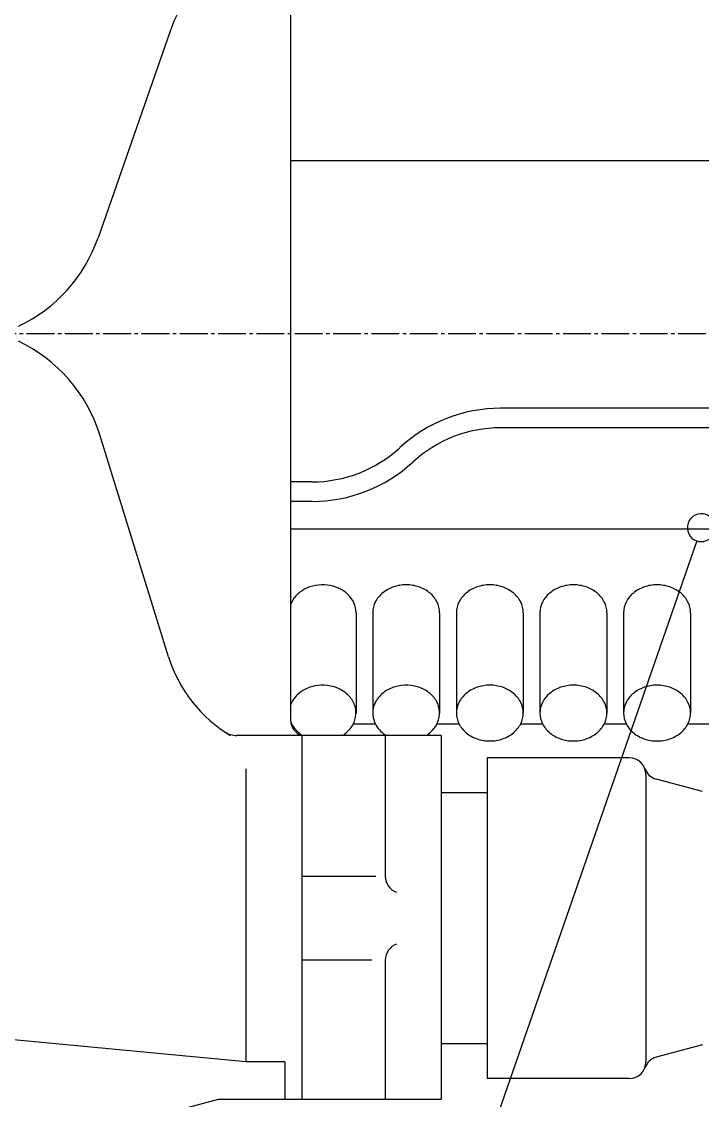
# Model space of a CAD drawing. Extents: x 138 to 6334, y 107 to 3959.
# Drawn here: x 1438.1 to 1682.3, y 722.9 to 1109.6 of the extents above; entities that cross this region are included whole.
import ezdxf

# ---------------------------------------------------------------- set-up
doc = ezdxf.new("R2010")
doc.units = 0
doc.linetypes.add('GEN7', pattern=[13.75, 10, -1.25, 1.25, -1.25])
for name, color, linetype in [('5', 3, 'CONTINUOUS'), ('TV-0', 7, 'CONTINUOUS'), ('TV-7', 4, 'GEN7')]:
    doc.layers.add(name, color=color, linetype=linetype)

msp = doc.modelspace()

# ---------------------------------------------------------------- linework, layer by layer
at = {"layer": '5'}
msp.add_lwpolyline([(1680.288294, 923.469, 1), (1683.567771, 932.915959, 1), (1680.288294, 923.469), (1432.443216, 209.519094), (1340.133694, 209.519094)], format="xyb", dxfattribs=at)
at = {"layer": 'TV-0'}
for p, q in [((1534.561394, 1117.971351), (1534.561394, 859.385351)), ((1491.354394, 1106.206351), (1465.489394, 1032.103351)), ((1738.955394, 1059.728351), (1534.561394, 1059.728351)), ((1902.281394, 971.018351), (1609.934394, 971.018351)), ((1902.281394, 964.018351), (1609.934394, 964.018351)), ((1490.809394, 881.904351), (1466.088394, 961.535351)), ((1542.240394, 944.621351), (1534.561394, 944.621351)), ((1542.240394, 937.621351), (1534.561394, 937.621351)), ((1836.357394, 927.728351), (1534.561394, 927.728351)), ((1558.061394, 897.728351), (1558.061394, 861.760351)), ((1564.061394, 897.728351), (1564.061394, 861.760351)), ((1588.061394, 897.728351), (1588.061394, 861.760351)), ((1594.061394, 897.728351), (1594.061394, 861.760351)), ((1618.061394, 897.728351), (1618.061394, 861.760351)), ((1624.061394, 897.728351), (1624.061394, 861.760351)), ((1648.061394, 897.728351), (1648.061394, 861.760351)), ((1654.061394, 897.728351), (1654.061394, 861.760351)), ((1678.061394, 897.728351), (1678.061394, 861.760351)), ((1535.079394, 857.728351), (1534.561394, 857.728351)), ((1565.079394, 857.728351), (1556.932394, 857.728351)), ((1595.079394, 857.728351), (1586.969394, 857.728351)), ((1625.079394, 857.728351), (1616.964394, 857.728351)), ((1655.079394, 857.728351), (1647.132394, 857.728351)), ((1685.079394, 857.728351), (1677.023394, 857.728351)), ((1538.561394, 853.728351), (1515.345394, 853.728351)), ((1538.561394, 853.728351), (1538.561394, 723.228351)), ((1588.561394, 853.728351), (1538.561394, 853.728351)), ((1568.561394, 853.728351), (1568.561394, 803.228351)), ((1588.561394, 853.728351), (1588.561394, 723.228351)), ((1605.061394, 845.728351), (1605.061394, 730.728351)), ((1656.061394, 845.728351), (1605.061394, 845.728351)), ((1518.561394, 841.728351), (1518.561394, 736.728351)), ((1662.061394, 839.728351), (1662.061394, 736.728351)), ((1682.344394, 833.635351), (1665.770394, 838.077351)), ((1605.061394, 833.228351), (1588.561394, 833.228351)), ((1565.155394, 803.228351), (1538.561394, 803.228351)), ((1563.758394, 773.228351), (1538.561394, 773.228351)), ((1568.561394, 773.228351), (1568.561394, 723.228351)), ((1518.561394, 736.728351), (1435.125394, 744.608351)), ((1605.061394, 743.228351), (1588.561394, 743.228351)), ((1682.344394, 742.821351), (1665.770394, 738.379351)), ((1532.561394, 736.728351), (1518.561394, 736.728351)), ((1532.561394, 736.728351), (1532.561394, 723.228351)), ((1656.061394, 730.728351), (1605.061394, 730.728351)), ((1508.561394, 723.228351), (1478.705394, 715.228351)), ((1538.561394, 723.228351), (1508.561394, 723.228351)), ((1588.561394, 723.228351), (1538.561394, 723.228351))]:
    msp.add_line(p, q, dxfattribs=at)
for centre, radius, start, end in [((1538.561394, 1089.728351), 50, 141.927, 160.759), ((1413.561394, 1050.228351), 55, 295.153, 340.759), ((1413.561394, 945.228351), 55, 17.247, 64.847), ((1609.934394, 917.518351), 53.5, 90, 132.605), ((1609.934394, 917.518351), 46.5, 90, 132.605), ((1542.240394, 991.121351), 46.5, 270, 312.605), ((1542.240394, 991.121351), 53.5, 270, 312.605), ((1544.911764, 896.044139), 11.421352, 117.712723, 137.601576), ((1545.865806, 894.291219), 13.416894, 99.998236, 117.838398), ((1546.061144, 893.464114), 14.265435, 83.037507, 100.19412), ((1546.174225, 894.035148), 13.684971, 65.605304, 83.217651), ((1546.976298, 895.716475), 11.822533, 46.346129, 65.779981), ((1575.42784, 895.277087), 12.341979, 108.731604, 129.529983), ((1576.043254, 893.607819), 14.12054, 89.942627, 108.921325), ((1576.081007, 893.606327), 14.122044, 71.117107, 90.095804), ((1576.691672, 895.275138), 12.345471, 50.493763, 71.292142), ((1605.42784, 895.277087), 12.341979, 108.731604, 129.529983), ((1606.043254, 893.607819), 14.12054, 89.942627, 108.921325), ((1606.081007, 893.606327), 14.122044, 71.117107, 90.095804), ((1606.691672, 895.275138), 12.345471, 50.493763, 71.292142), ((1635.42784, 895.277087), 12.341979, 108.731604, 129.529983), ((1636.043254, 893.607819), 14.12054, 89.942627, 108.921325), ((1636.081007, 893.606327), 14.122044, 71.117107, 90.095804), ((1636.691672, 895.275138), 12.345471, 50.493763, 71.292142), ((1665.42784, 895.277087), 12.341979, 108.731604, 129.529983), ((1666.043254, 893.607819), 14.12054, 89.942627, 108.921325), ((1666.081007, 893.606327), 14.122044, 71.117107, 90.095804), ((1666.691672, 895.275138), 12.345471, 50.493763, 71.292142), ((1543.503198, 897.324538), 9.517813, 137.576119, 159.964575), ((1548.347225, 897.14797), 9.840463, 24.433524, 46.367886), ((1549.545247, 897.712698), 8.516161, 0.105311, 24.308343), ((1572.643125, 897.702408), 8.58177, 153.35984, 179.826792), ((1573.990882, 896.990951), 10.105507, 129.430935, 153.180599), ((1578.132661, 896.991196), 10.104754, 26.858134, 50.607799), ((1579.465406, 897.69903), 8.596038, 0.19544, 26.662391), ((1602.643125, 897.702408), 8.58177, 153.35984, 179.826792), ((1603.990882, 896.990951), 10.105507, 129.430935, 153.180599), ((1608.132661, 896.991196), 10.104754, 26.858134, 50.607799), ((1609.465406, 897.69903), 8.596038, 0.19544, 26.662391), ((1632.643125, 897.702408), 8.58177, 153.35984, 179.826792), ((1633.990882, 896.990951), 10.105507, 129.430935, 153.180599), ((1638.132661, 896.991196), 10.104754, 26.858134, 50.607799), ((1639.465406, 897.69903), 8.596038, 0.19544, 26.662391), ((1662.643125, 897.702408), 8.58177, 153.35984, 179.826792), ((1663.990882, 896.990951), 10.105507, 129.430935, 153.180599), ((1668.132661, 896.991196), 10.104754, 26.858134, 50.607799), ((1669.465406, 897.69903), 8.596038, 0.19544, 26.662391), ((1538.561394, 896.728351), 50, 197.247, 239.317), ((1545.781145, 858.569978), 13.156594, 101.414454, 121.303307), ((1546.064513, 857.390555), 14.368838, 82.840237, 101.5913), ((1546.188991, 858.122575), 13.627049, 63.542074, 82.975925), ((1547.132304, 859.981655), 11.542413, 41.915319, 63.622569), ((1575.780607, 858.571033), 13.155905, 101.510436, 121.399288), ((1576.063711, 857.390055), 14.369684, 82.925839, 101.676903), ((1576.188431, 858.123235), 13.626767, 63.632746, 83.066597), ((1577.130951, 859.979008), 11.54548, 42.026106, 63.733356), ((1605.430565, 859.308587), 12.343327, 108.742835, 129.541215), ((1606.043254, 857.639819), 14.12054, 89.942627, 108.921325), ((1606.078016, 857.637827), 14.122539, 71.104968, 90.083665), ((1606.694396, 859.306638), 12.344123, 50.504996, 71.303376), ((1635.430565, 859.308587), 12.343327, 108.742835, 129.541215), ((1636.043254, 857.639819), 14.12054, 89.942627, 108.921325), ((1636.078016, 857.637827), 14.122539, 71.104968, 90.083665), ((1636.694396, 859.306638), 12.344123, 50.504996, 71.303376), ((1665.430565, 859.308587), 12.343327, 108.742835, 129.541215), ((1666.043254, 857.639819), 14.12054, 89.942627, 108.921325), ((1666.078016, 857.637827), 14.122539, 71.104968, 90.083665), ((1666.694396, 859.306638), 12.344123, 50.504996, 71.303376), ((1543.377168, 861.424463), 9.376161, 139.519621, 160.090679), ((1544.736894, 860.277851), 11.154779, 121.278236, 139.573921), ((1548.783506, 861.460094), 9.326056, 16.823941, 41.933135), ((1572.997638, 861.600842), 8.9589, 148.653661, 163.986015), ((1573.925471, 861.043527), 10.041228, 134.500703, 148.691891), ((1574.879779, 860.088925), 11.390988, 121.509501, 134.558819), ((1578.706256, 861.415228), 9.413784, 17.068744, 41.95147), ((1603.990882, 861.021951), 10.105507, 129.430935, 153.180599), ((1608.130283, 861.022696), 10.10665, 26.849515, 50.59918), ((1633.990882, 861.021951), 10.105507, 129.430935, 153.180599), ((1638.130283, 861.022696), 10.10665, 26.849515, 50.59918), ((1663.990882, 861.021951), 10.105507, 129.430935, 153.180599), ((1668.130283, 861.022696), 10.10665, 26.849515, 50.59918), ((1549.67491, 861.759096), 8.386312, 349.712125, 16.631253), ((1572.440577, 861.761324), 8.379183, 163.989963, 180.006655), ((1579.67391, 861.761383), 8.38728, 349.829342, 16.74847), ((1602.640999, 861.733908), 8.579646, 153.356459, 179.82341), ((1609.467532, 861.73053), 8.593914, 0.198821, 26.665773), ((1632.640999, 861.733908), 8.579646, 153.356459, 179.82341), ((1639.467532, 861.73053), 8.593914, 0.198821, 26.665773), ((1662.640999, 861.733908), 8.579646, 153.356459, 179.82341), ((1669.467532, 861.73053), 8.593914, 0.198821, 26.665773), ((1540.561394, 859.385351), 6, 180, 250.529), ((1543.4701, 862.148583), 9.482069, 200.755296, 220.644149), ((1549.041189, 861.935347), 9.041522, 323.768414, 349.330395), ((1572.754576, 861.807359), 8.693309, 180.309818, 211.513652), ((1579.11555, 861.901344), 8.961666, 323.790637, 349.578937), ((1602.657382, 861.789673), 8.596038, 180.19544, 206.662391), ((1609.479663, 861.786294), 8.58177, 333.35984, 359.826792), ((1632.657382, 861.789673), 8.596038, 180.19544, 206.662391), ((1639.479663, 861.786294), 8.58177, 333.35984, 359.826792), ((1662.657382, 861.789673), 8.596038, 180.19544, 206.662391), ((1669.479663, 861.786294), 8.58177, 333.35984, 359.826792), ((1515.345394, 861.728351), 8, 236.443, 270), ((1544.742443, 863.250853), 11.165461, 220.683232, 238.523394), ((1547.546945, 863.043938), 10.90207, 301.094883, 323.710319), ((1573.912438, 862.466108), 10.024829, 211.264334, 225.455522), ((1574.860536, 863.408176), 11.361311, 225.380432, 238.429749), ((1577.549942, 863.039934), 10.897508, 301.207671, 323.823107), ((1603.992505, 862.497007), 10.10665, 206.849515, 230.59918), ((1605.428391, 864.213065), 12.344123, 230.504996, 251.303376), ((1606.692223, 864.211116), 12.343327, 288.742835, 309.541215), ((1608.131905, 862.497751), 10.105507, 309.430935, 333.180599), ((1633.992505, 862.497007), 10.10665, 206.849515, 230.59918), ((1635.428391, 864.213065), 12.344123, 230.504996, 251.303376), ((1636.692223, 864.211116), 12.343327, 288.742835, 309.541215), ((1638.131905, 862.497751), 10.105507, 309.430935, 333.180599), ((1663.992505, 862.497007), 10.10665, 206.849515, 230.59918), ((1665.428391, 864.213065), 12.344123, 230.504996, 251.303376), ((1666.692223, 864.211116), 12.343327, 288.742835, 309.541215), ((1668.131905, 862.497751), 10.105507, 309.430935, 333.180599), ((1606.04178, 865.882375), 14.122044, 251.117107, 270.095804), ((1606.082525, 865.880384), 14.120043, 269.930487, 288.909185), ((1636.04178, 865.882375), 14.122044, 251.117107, 270.095804), ((1636.082525, 865.880384), 14.120043, 269.930487, 288.909185), ((1666.04178, 865.882375), 14.122044, 251.117107, 270.095804), ((1666.082525, 865.880384), 14.120043, 269.930487, 288.909185), ((1656.061394, 839.728351), 6, 0, 90), ((1667.323394, 843.872351), 6, 200.203, 255), ((1574.561394, 803.228351), 6, 180, 251.161), ((1574.561394, 773.228351), 6, 108.839, 180), ((1656.061394, 736.728351), 6, 270, 0), ((1667.323394, 732.584351), 6, 105, 159.797)]:
    msp.add_arc(centre, radius, start, end, dxfattribs=at)
at = {"layer": 'TV-7'}
msp.add_line((2151.081394, 997.728351), (505.821394, 997.728351), dxfattribs=at)

doc.saveas('drawing.dxf')
